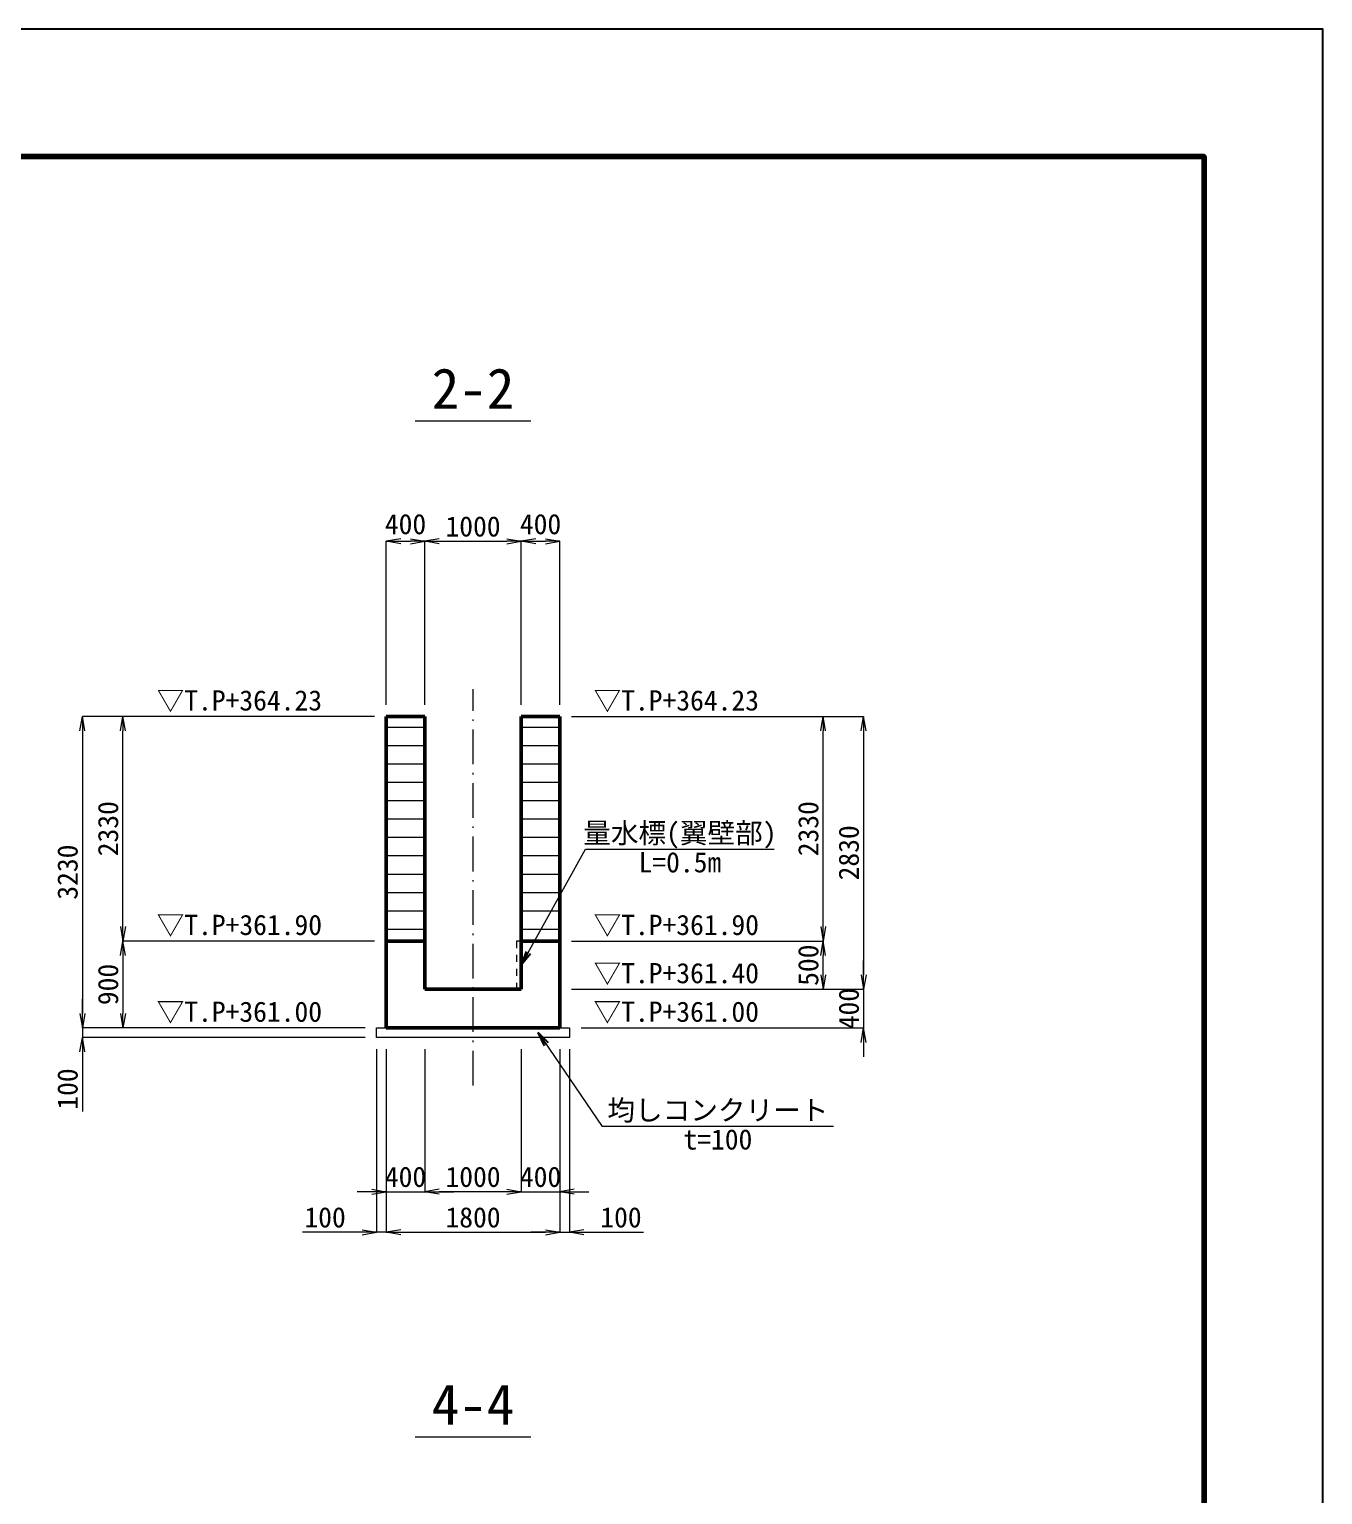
# Model space of a CAD drawing. Header units: millimetres. Extents: x 156724 to 219930, y -17820 to 17820.
# Drawn here: x 206519 to 219930, y 2626 to 17820 of the extents above; entities that cross this region are included whole.
import ezdxf
from ezdxf.enums import TextEntityAlignment as Align

# ---------------------------------------------------------------- set-up
doc = ezdxf.new("R2010")
doc.units = ezdxf.units.MM
doc.header["$LTSCALE"] = 60
doc.header["$PDSIZE"] = 300
for name, pattern in [('SXF_一点短鎖線', [9.25, 6, -1.5, 0.25, -1.5]), ('SXF_跳び破線', [12, 6, -6]), ('一点短鎖線', [9.25, 6, -1.5, 0.25, -1.5])]:
    doc.linetypes.add(name, pattern=pattern)
doc.layers.get('Defpoints').update_dxf_attribs({"color": 151})
for name, color, linetype, lineweight in [('D-BMK', 2, 'SXF_一点短鎖線', 13), ('D-STR', 1, 'Continuous', 50), ('D-STR-DIM', 7, 'Continuous', 13), ('D-STR-HTXT', 7, 'Continuous', 13), ('D-STR-STR1', 2, 'Continuous', 13), ('D-STR-STR7', 3, 'Continuous', 13), ('D-STR-TXT', 7, 'Continuous', 13), ('D-TTL', 2, 'Continuous', 140), ('D-TTL-LINE', 7, 'Continuous', 13), ('D-TTL-TXT', 7, 'Continuous', 13)]:
    doc.layers.add(name, color=color, linetype=linetype, lineweight=lineweight)
doc.styles.add('MS ゴシック', font='MS Gothic.ttf')
doc.styles.add('ＭＳ ゴシック', font='MS Gothic.ttf')
doc.dimstyles.new('DIM-60', dxfattribs={"dimscale": 60, "dimtxt": 3.5, "dimasz": 2.5, "dimexe": 0, "dimexo": 2, "dimgap": 0.8, "dimtad": 1, "dimdec": 0, "dimzin": 0, "dimdsep": 46, "dimtxsty": 'MS ゴシック', "dimblk": 'OPEN', "dimcen": 0.1, "dimclrd": 256, "dimclre": 256, "dimclrt": 256, "dimaunit": 1, "dimadec": 4, "dimazin": 0, "dimtfac": 1, "dimtdec": 0, "dimtmove": 0, "dimatfit": 3, "dimldrblk": 'OPEN', "dimfxl": 1, "dimtolj": 1, "dimtzin": 0, "dimlwd": -1, "dimlwe": -1, "dimarcsym": 0})
doc.dimstyles.new('DIM-60-F', dxfattribs={"dimscale": 60, "dimtxt": 3.5, "dimasz": 2.5, "dimexe": 0, "dimexo": 2, "dimgap": 0.8, "dimtad": 1, "dimdec": 0, "dimzin": 0, "dimdsep": 46, "dimtxsty": 'MS ゴシック', "dimblk": 'OPEN', "dimcen": 0.1, "dimaunit": 1, "dimadec": 4, "dimazin": 0, "dimtfac": 1, "dimtdec": 0, "dimtmove": 2, "dimatfit": 3, "dimldrblk": 'OPEN', "dimfxl": 1, "dimtolj": 1, "dimtzin": 0, "dimlwd": -1, "dimlwe": -1, "dimarcsym": 2})

# ---------------------------------------------------------------- blocks, each defined once
blk = doc.blocks.new('_Open')
at = {"color": 0, "linetype": 'ByBlock', "lineweight": -2}
for p, q in [((-1, 0.17), (0, 0)), ((-1, -0.17), (0, 0)), ((0, 0), (-1, 0))]:
    blk.add_line(p, q, dxfattribs=at)
blk = doc.blocks.new('*D75')
at = {"layer": 'D-STR-DIM', "color": 0, "transparency": 16777216}
for p, q in [((210220, 10816), (210220, 12511)), ((210370, 12511), (210470, 12511)), ((210620, 10816), (210620, 12511))]:
    blk.add_line(p, q, dxfattribs=at)
at = {"layer": 'Defpoints', "color": 0, "transparency": 16777216}
for p in [(210620, 12511), (210220, 10696), (210620, 10696)]:
    blk.add_point(p, dxfattribs=at)
at = {"layer": 'D-STR-DIM', "color": 0, "transparency": 16777216, "xscale": 150, "yscale": 150, "zscale": 150, "rotation": 180}
blk.add_blockref('_Open', (210220, 12511), dxfattribs=at)
at = {"layer": 'D-STR-DIM', "color": 0, "transparency": 16777216, "xscale": 150, "yscale": 150, "zscale": 150}
blk.add_blockref('_Open', (210620, 12511), dxfattribs=at)
at = {"layer": 'D-STR-DIM', "color": 0, "transparency": 16777216, "insert": (210420, 12688), "char_height": 210, "attachment_point": 5, "style": 'MS ゴシック'}
blk.add_mtext('\\A1;400', dxfattribs=at)
blk = doc.blocks.new('*D76')
at = {"layer": 'D-STR-DIM', "color": 0, "transparency": 16777216}
for p, q in [((210620, 10816), (210620, 12511)), ((210770, 12511), (211470, 12511)), ((211620, 10816), (211620, 12511))]:
    blk.add_line(p, q, dxfattribs=at)
at = {"layer": 'Defpoints', "color": 0, "transparency": 16777216}
for p in [(211620, 12511), (210620, 10696), (211620, 10696)]:
    blk.add_point(p, dxfattribs=at)
at = {"layer": 'D-STR-DIM', "color": 0, "transparency": 16777216, "xscale": 150, "yscale": 150, "zscale": 150, "rotation": 180}
blk.add_blockref('_Open', (210620, 12511), dxfattribs=at)
at = {"layer": 'D-STR-DIM', "color": 0, "transparency": 16777216, "xscale": 150, "yscale": 150, "zscale": 150}
blk.add_blockref('_Open', (211620, 12511), dxfattribs=at)
at = {"layer": 'D-STR-DIM', "color": 0, "transparency": 16777216, "insert": (211120, 12664), "char_height": 210, "attachment_point": 5, "style": 'MS ゴシック'}
blk.add_mtext('\\A1;1000', dxfattribs=at)
blk = doc.blocks.new('*D77')
at = {"layer": 'D-STR-DIM', "color": 0, "transparency": 16777216}
for p, q in [((211620, 10816), (211620, 12511)), ((211770, 12511), (211870, 12511)), ((212020, 10816), (212020, 12511))]:
    blk.add_line(p, q, dxfattribs=at)
at = {"layer": 'Defpoints', "color": 0, "transparency": 16777216}
for p in [(212020, 12511), (211620, 10696), (212020, 10696)]:
    blk.add_point(p, dxfattribs=at)
at = {"layer": 'D-STR-DIM', "color": 0, "transparency": 16777216, "xscale": 150, "yscale": 150, "zscale": 150, "rotation": 180}
blk.add_blockref('_Open', (211620, 12511), dxfattribs=at)
at = {"layer": 'D-STR-DIM', "color": 0, "transparency": 16777216, "xscale": 150, "yscale": 150, "zscale": 150}
blk.add_blockref('_Open', (212020, 12511), dxfattribs=at)
at = {"layer": 'D-STR-DIM', "color": 0, "transparency": 16777216, "insert": (211820, 12688), "char_height": 210, "attachment_point": 5, "style": 'MS ゴシック'}
blk.add_mtext('\\A1;400', dxfattribs=at)
blk = doc.blocks.new('*D78')
at = {"layer": 'D-STR-DIM', "color": 0, "transparency": 16777216}
for p, q in [((210220, 7246), (210220, 5347)), ((212020, 7246), (212020, 5347)), ((210370, 5347), (211870, 5347))]:
    blk.add_line(p, q, dxfattribs=at)
at = {"layer": 'Defpoints', "color": 0, "transparency": 16777216}
for p in [(210220, 7366), (212020, 7366), (212020, 5347)]:
    blk.add_point(p, dxfattribs=at)
at = {"layer": 'D-STR-DIM', "color": 0, "transparency": 16777216, "xscale": 150, "yscale": 150, "zscale": 150, "rotation": 180}
blk.add_blockref('_Open', (210220, 5347), dxfattribs=at)
at = {"layer": 'D-STR-DIM', "color": 0, "transparency": 16777216, "xscale": 150, "yscale": 150, "zscale": 150}
blk.add_blockref('_Open', (212020, 5347), dxfattribs=at)
at = {"layer": 'D-STR-DIM', "color": 0, "transparency": 16777216, "insert": (211120, 5500), "char_height": 210, "attachment_point": 5, "style": 'MS ゴシック'}
blk.add_mtext('\\A1;1800', dxfattribs=at)
blk = doc.blocks.new('*D79')
at = {"layer": 'D-STR-DIM', "transparency": 16777216}
for p, q in [((212020, 7246), (212020, 5347)), ((212120, 7246), (212120, 5347)), ((211870, 5347), (211720, 5347)), ((212020, 5347), (212120, 5347)), ((212270, 5347), (212888, 5347))]:
    blk.add_line(p, q, dxfattribs=at)
at = {"layer": 'Defpoints', "color": 0, "transparency": 16777216}
for p in [(212020, 7366), (212120, 7366), (212120, 5347)]:
    blk.add_point(p, dxfattribs=at)
at = {"layer": 'D-STR-DIM', "transparency": 16777216, "xscale": 150, "yscale": 150, "zscale": 150}
blk.add_blockref('_Open', (212020, 5347), dxfattribs=at)
at = {"layer": 'D-STR-DIM', "transparency": 16777216, "xscale": 150, "yscale": 150, "zscale": 150, "rotation": 180}
blk.add_blockref('_Open', (212120, 5347), dxfattribs=at)
at = {"layer": 'D-STR-DIM', "transparency": 16777216, "insert": (212654, 5500), "char_height": 210, "attachment_point": 5, "style": 'MS ゴシック'}
blk.add_mtext('\\A1;100', dxfattribs=at)
blk = doc.blocks.new('*D80')
at = {"layer": 'D-STR-DIM', "transparency": 16777216}
for p, q in [((210120, 7246), (210120, 5347)), ((210220, 7246), (210220, 5347)), ((209970, 5347), (209352, 5347)), ((210220, 5347), (210120, 5347)), ((210370, 5347), (210520, 5347))]:
    blk.add_line(p, q, dxfattribs=at)
at = {"layer": 'Defpoints', "color": 0, "transparency": 16777216}
for p in [(210120, 7366), (210220, 7366), (210120, 5347)]:
    blk.add_point(p, dxfattribs=at)
at = {"layer": 'D-STR-DIM', "transparency": 16777216, "xscale": 150, "yscale": 150, "zscale": 150}
blk.add_blockref('_Open', (210120, 5347), dxfattribs=at)
at = {"layer": 'D-STR-DIM', "transparency": 16777216, "xscale": 150, "yscale": 150, "zscale": 150, "rotation": 180}
blk.add_blockref('_Open', (210220, 5347), dxfattribs=at)
at = {"layer": 'D-STR-DIM', "transparency": 16777216, "insert": (209586, 5500), "char_height": 210, "attachment_point": 5, "style": 'MS ゴシック'}
blk.add_mtext('\\A1;100', dxfattribs=at)
blk = doc.blocks.new('*D81')
at = {"layer": 'D-STR-DIM', "color": 0, "transparency": 16777216}
for p, q in [((210220, 7246), (210220, 5767)), ((210620, 7246), (210620, 5767)), ((210070, 5767), (209920, 5767)), ((210220, 5767), (210620, 5767)), ((210770, 5767), (210920, 5767))]:
    blk.add_line(p, q, dxfattribs=at)
at = {"layer": 'Defpoints', "color": 0, "transparency": 16777216}
for p in [(210220, 7366), (210620, 7366), (210620, 5767)]:
    blk.add_point(p, dxfattribs=at)
at = {"layer": 'D-STR-DIM', "color": 0, "transparency": 16777216, "xscale": 150, "yscale": 150, "zscale": 150}
blk.add_blockref('_Open', (210220, 5767), dxfattribs=at)
at = {"layer": 'D-STR-DIM', "color": 0, "transparency": 16777216, "xscale": 150, "yscale": 150, "zscale": 150, "rotation": 180}
blk.add_blockref('_Open', (210620, 5767), dxfattribs=at)
at = {"layer": 'D-STR-DIM', "color": 0, "transparency": 16777216, "insert": (210420, 5920), "char_height": 210, "attachment_point": 5, "style": 'MS ゴシック'}
blk.add_mtext('\\A1;400', dxfattribs=at)
blk = doc.blocks.new('*D82')
at = {"layer": 'D-STR-DIM', "color": 0, "transparency": 16777216}
for p, q in [((211620, 7246), (211620, 5767)), ((212020, 7246), (212020, 5767)), ((211470, 5767), (211320, 5767)), ((211620, 5767), (212020, 5767)), ((212170, 5767), (212320, 5767))]:
    blk.add_line(p, q, dxfattribs=at)
at = {"layer": 'Defpoints', "color": 0, "transparency": 16777216}
for p in [(211620, 7366), (212020, 7366), (212020, 5767)]:
    blk.add_point(p, dxfattribs=at)
at = {"layer": 'D-STR-DIM', "color": 0, "transparency": 16777216, "xscale": 150, "yscale": 150, "zscale": 150}
blk.add_blockref('_Open', (211620, 5767), dxfattribs=at)
at = {"layer": 'D-STR-DIM', "color": 0, "transparency": 16777216, "xscale": 150, "yscale": 150, "zscale": 150, "rotation": 180}
blk.add_blockref('_Open', (212020, 5767), dxfattribs=at)
at = {"layer": 'D-STR-DIM', "color": 0, "transparency": 16777216, "insert": (211820, 5920), "char_height": 210, "attachment_point": 5, "style": 'MS ゴシック'}
blk.add_mtext('\\A1;400', dxfattribs=at)
blk = doc.blocks.new('*D83')
at = {"layer": 'D-STR-DIM', "color": 0, "transparency": 16777216}
for p, q in [((210620, 7246), (210620, 5767)), ((211620, 7246), (211620, 5767)), ((211470, 5767), (210770, 5767))]:
    blk.add_line(p, q, dxfattribs=at)
at = {"layer": 'Defpoints', "color": 0, "transparency": 16777216}
for p in [(210620, 7366), (211620, 7366), (210620, 5767)]:
    blk.add_point(p, dxfattribs=at)
at = {"layer": 'D-STR-DIM', "color": 0, "transparency": 16777216, "xscale": 150, "yscale": 150, "zscale": 150, "rotation": 180}
blk.add_blockref('_Open', (210620, 5767), dxfattribs=at)
at = {"layer": 'D-STR-DIM', "color": 0, "transparency": 16777216, "xscale": 150, "yscale": 150, "zscale": 150}
blk.add_blockref('_Open', (211620, 5767), dxfattribs=at)
at = {"layer": 'D-STR-DIM', "color": 0, "transparency": 16777216, "insert": (211120, 5920), "char_height": 210, "attachment_point": 5, "style": 'MS ゴシック'}
blk.add_mtext('\\A1;1000', dxfattribs=at)
blk = doc.blocks.new('*D84')
at = {"layer": 'D-STR-DIM', "color": 0, "transparency": 16777216}
for p, q in [((212140, 10696), (215170, 10696)), ((215170, 10546), (215170, 8016)), ((212140, 7866), (215170, 7866))]:
    blk.add_line(p, q, dxfattribs=at)
at = {"layer": 'Defpoints', "color": 0, "transparency": 16777216}
for p in [(212020, 10696), (212020, 7866), (215170, 7866)]:
    blk.add_point(p, dxfattribs=at)
at = {"layer": 'D-STR-DIM', "color": 0, "transparency": 16777216, "xscale": 150, "yscale": 150, "zscale": 150}
for p, rotation in [((215170, 10696), 90), ((215170, 7866), 270)]:
    blk.add_blockref('_Open', p, dxfattribs=dict(at, rotation=rotation))
at = {"layer": 'D-STR-DIM', "color": 0, "transparency": 16777216, "insert": (215017, 9281), "char_height": 210, "attachment_point": 5, "rotation": 90, "style": 'MS ゴシック'}
blk.add_mtext('\\A1;2830', dxfattribs=at)
blk = doc.blocks.new('*D85')
at = {"layer": 'D-STR-DIM', "color": 0, "transparency": 16777216}
for p, q in [((215170, 8016), (215170, 8166)), ((212140, 7866), (215170, 7866)), ((215170, 7866), (215170, 7466)), ((212240, 7466), (215170, 7466)), ((215170, 7316), (215170, 7166))]:
    blk.add_line(p, q, dxfattribs=at)
at = {"layer": 'Defpoints', "color": 0, "transparency": 16777216}
for p in [(212020, 7866), (212120, 7466), (215170, 7466)]:
    blk.add_point(p, dxfattribs=at)
at = {"layer": 'D-STR-DIM', "color": 0, "transparency": 16777216, "xscale": 150, "yscale": 150, "zscale": 150}
for p, rotation in [((215170, 7866), 270), ((215170, 7466), 90)]:
    blk.add_blockref('_Open', p, dxfattribs=dict(at, rotation=rotation))
at = {"layer": 'D-STR-DIM', "color": 0, "transparency": 16777216, "insert": (215017, 7666), "char_height": 210, "attachment_point": 5, "rotation": 90, "style": 'MS ゴシック'}
blk.add_mtext('\\A1;400', dxfattribs=at)
blk = doc.blocks.new('*D86')
at = {"layer": 'D-STR-DIM', "color": 0, "transparency": 16777216}
for p, q in [((212140, 8366), (214750, 8366)), ((214750, 8016), (214750, 8216)), ((212140, 7866), (214750, 7866))]:
    blk.add_line(p, q, dxfattribs=at)
at = {"layer": 'Defpoints', "color": 0, "transparency": 16777216}
for p in [(212020, 8366), (214750, 8366), (212020, 7866)]:
    blk.add_point(p, dxfattribs=at)
at = {"layer": 'D-STR-DIM', "color": 0, "transparency": 16777216, "xscale": 150, "yscale": 150, "zscale": 150}
for p, rotation in [((214750, 8366), 90), ((214750, 7866), 270)]:
    blk.add_blockref('_Open', p, dxfattribs=dict(at, rotation=rotation))
at = {"layer": 'D-STR-DIM', "color": 0, "transparency": 16777216, "insert": (214597, 8116), "char_height": 210, "attachment_point": 5, "rotation": 90, "style": 'MS ゴシック'}
blk.add_mtext('\\A1;500', dxfattribs=at)
blk = doc.blocks.new('*D87')
at = {"layer": 'D-STR-DIM', "color": 0, "transparency": 16777216}
for p, q in [((212140, 10696), (214750, 10696)), ((214750, 8516), (214750, 10546)), ((212140, 8366), (214750, 8366))]:
    blk.add_line(p, q, dxfattribs=at)
at = {"layer": 'Defpoints', "color": 0, "transparency": 16777216}
for p in [(212020, 10696), (214750, 10696), (212020, 8366)]:
    blk.add_point(p, dxfattribs=at)
at = {"layer": 'D-STR-DIM', "color": 0, "transparency": 16777216, "xscale": 150, "yscale": 150, "zscale": 150}
for p, rotation in [((214750, 10696), 90), ((214750, 8366), 270)]:
    blk.add_blockref('_Open', p, dxfattribs=dict(at, rotation=rotation))
at = {"layer": 'D-STR-DIM', "color": 0, "transparency": 16777216, "insert": (214597, 9531), "char_height": 210, "attachment_point": 5, "rotation": 90, "style": 'MS ゴシック'}
blk.add_mtext('\\A1;2330', dxfattribs=at)
blk = doc.blocks.new('*D88')
at = {"layer": 'D-STR-DIM', "color": 0, "transparency": 16777216}
for p, q in [((210100, 10696), (207070, 10696)), ((207070, 10546), (207070, 7616)), ((210000, 7466), (207070, 7466))]:
    blk.add_line(p, q, dxfattribs=at)
at = {"layer": 'Defpoints', "color": 0, "transparency": 16777216}
for p in [(210220, 10696), (207070, 7466), (210120, 7466)]:
    blk.add_point(p, dxfattribs=at)
at = {"layer": 'D-STR-DIM', "color": 0, "transparency": 16777216, "xscale": 150, "yscale": 150, "zscale": 150}
for p, rotation in [((207070, 10696), 90), ((207070, 7466), 270)]:
    blk.add_blockref('_Open', p, dxfattribs=dict(at, rotation=rotation))
at = {"layer": 'D-STR-DIM', "color": 0, "transparency": 16777216, "insert": (206917, 9081), "char_height": 210, "attachment_point": 5, "rotation": 90, "style": 'MS ゴシック'}
blk.add_mtext('\\A1;3230', dxfattribs=at)
blk = doc.blocks.new('*D89')
at = {"layer": 'D-STR-DIM', "transparency": 16777216}
for p, q in [((207070, 7616), (207070, 7766)), ((210000, 7466), (207070, 7466)), ((207070, 7466), (207070, 7366)), ((210000, 7366), (207070, 7366)), ((207070, 7216), (207070, 6598))]:
    blk.add_line(p, q, dxfattribs=at)
at = {"layer": 'Defpoints', "color": 0, "transparency": 16777216}
for p in [(210120, 7466), (207070, 7366), (210120, 7366)]:
    blk.add_point(p, dxfattribs=at)
at = {"layer": 'D-STR-DIM', "transparency": 16777216, "xscale": 150, "yscale": 150, "zscale": 150}
for p, rotation in [((207070, 7466), 270), ((207070, 7366), 90)]:
    blk.add_blockref('_Open', p, dxfattribs=dict(at, rotation=rotation))
at = {"layer": 'D-STR-DIM', "transparency": 16777216, "insert": (206917, 6832), "char_height": 210, "attachment_point": 5, "rotation": 90, "style": 'MS ゴシック'}
blk.add_mtext('\\A1;100', dxfattribs=at)
blk = doc.blocks.new('*D90')
at = {"layer": 'D-STR-DIM', "color": 0, "transparency": 16777216}
for p, q in [((210100, 8366), (207490, 8366)), ((207490, 8216), (207490, 7616)), ((210000, 7466), (207490, 7466))]:
    blk.add_line(p, q, dxfattribs=at)
at = {"layer": 'Defpoints', "color": 0, "transparency": 16777216}
for p in [(210220, 8366), (207490, 7466), (210120, 7466)]:
    blk.add_point(p, dxfattribs=at)
at = {"layer": 'D-STR-DIM', "color": 0, "transparency": 16777216, "xscale": 150, "yscale": 150, "zscale": 150}
for p, rotation in [((207490, 8366), 90), ((207490, 7466), 270)]:
    blk.add_blockref('_Open', p, dxfattribs=dict(at, rotation=rotation))
at = {"layer": 'D-STR-DIM', "color": 0, "transparency": 16777216, "insert": (207337, 7916), "char_height": 210, "attachment_point": 5, "rotation": 90, "style": 'MS ゴシック'}
blk.add_mtext('\\A1;900', dxfattribs=at)
blk = doc.blocks.new('*D91')
at = {"layer": 'D-STR-DIM', "color": 0, "transparency": 16777216}
for p, q in [((210100, 10696), (207490, 10696)), ((207490, 8516), (207490, 10546)), ((210100, 8366), (207490, 8366))]:
    blk.add_line(p, q, dxfattribs=at)
at = {"layer": 'Defpoints', "color": 0, "transparency": 16777216}
for p in [(207490, 10696), (210220, 10696), (210220, 8366)]:
    blk.add_point(p, dxfattribs=at)
at = {"layer": 'D-STR-DIM', "color": 0, "transparency": 16777216, "xscale": 150, "yscale": 150, "zscale": 150}
for p, rotation in [((207490, 10696), 90), ((207490, 8366), 270)]:
    blk.add_blockref('_Open', p, dxfattribs=dict(at, rotation=rotation))
at = {"layer": 'D-STR-DIM', "color": 0, "transparency": 16777216, "insert": (207337, 9531), "char_height": 210, "attachment_point": 5, "rotation": 90, "style": 'MS ゴシック'}
blk.add_mtext('\\A1;2330', dxfattribs=at)

msp = doc.modelspace()

# ---------------------------------------------------------------- hatches: boundary and pattern name
at = {"layer": 'D-STR-STR1'}
h = msp.add_hatch(dxfattribs=at)
h.set_pattern_fill('LINE', color=256, scale=60)
h.set_pattern_definition([(0, (-109018.81, 52304.45), (0, 190.5), [])])
h.paths.add_polyline_path([(210219.8, 8365.8), (210219.8, 10695.6), (210619.8, 10695.6), (210619.8, 8365.8)])
h.paths.add_polyline_path([(211619.8, 8365.8), (211619.8, 10695.6), (212019.8, 10695.6), (212019.8, 8365.8)])

# ---------------------------------------------------------------- linework, layer by layer
at = {"layer": 'D-BMK', "linetype": '一点短鎖線'}
msp.add_line((211119.8, 6868.9), (211119.8, 10976.9), dxfattribs=at)
at = {"layer": 'D-STR'}
for p, q in [((210619.8, 10695.6), (210219.8, 10695.6)), ((210219.8, 10695.6), (210219.8, 7465.8)), ((210619.8, 10695.6), (210619.8, 7865.8)), ((211619.8, 10695.6), (212019.8, 10695.6)), ((211619.8, 10695.6), (211619.8, 7865.8)), ((212019.8, 10695.6), (212019.8, 7465.8)), ((210619.8, 8365.8), (210219.8, 8365.8)), ((211619.8, 8365.8), (212019.8, 8365.8)), ((211619.8, 7865.8), (210619.8, 7865.8)), ((210219.8, 7465.8), (212019.8, 7465.8))]:
    msp.add_line(p, q, dxfattribs=at)
at = {"layer": 'D-STR-HTXT'}
for p, q in [((212286.8, 9318.3), (214242.8, 9318.3)), ((214858.8, 6444.4), (212458.8, 6444.4))]:
    msp.add_line(p, q, dxfattribs=at)
at = {"layer": 'D-STR-STR1', "linetype": 'SXF_跳び破線', "ltscale": 0.2}
msp.add_lwpolyline([(211569.8, 7865.8), (211619.8, 7865.8), (211619.8, 8365.8), (211569.8, 8365.8)], close=True, dxfattribs=at)
at = {"layer": 'D-STR-STR7'}
msp.add_lwpolyline([(212019.8, 7465.8), (212119.8, 7465.8), (212119.8, 7365.8), (210119.8, 7365.8), (210119.8, 7465.8), (210219.8, 7465.8)], dxfattribs=at)
at = {"layer": 'D-TTL'}
msp.add_lwpolyline([(170699.5, 16500), (170699.5, -16500), (218699.5, -16500), (218699.5, 16500)], close=True, dxfattribs=at)
at = {"layer": 'D-TTL-LINE'}
for p, q in [((210519.8, 13759.1), (211719.8, 13759.1)), ((210519.8, 3226.2), (211719.8, 3226.2))]:
    msp.add_line(p, q, dxfattribs=at)
at = {"layer": 'Defpoints', "color": 1}
msp.add_lwpolyline([(169469.5, 17820), (169469.5, -17820), (219929.5, -17820), (219929.5, 17820)], close=True, dxfattribs=at)

# ---------------------------------------------------------------- texts
at = {"layer": 'D-STR-TXT', "style": 'MS ゴシック'}
for s, p in [('▽T.P+364.23', (207839.6, 10693.6)), ('▽T.P+364.23', (212369.8, 10693.6)), ('▽T.P+361.90', (207839.6, 8365.8)), ('▽T.P+361.90', (212369.8, 8365.8)), ('▽T.P+361.40', (212369.8, 7865.8)), ('▽T.P+361.00', (207839.6, 7465.8)), ('▽T.P+361.00', (212369.8, 7465.8))]:
    msp.add_text(s, height=210, dxfattribs=at).set_placement(p, align=Align.BOTTOM_LEFT)
at = {"layer": 'D-STR-TXT'}
for s, style, p in [('量水標(翼壁部)', 'ＭＳ ゴシック', (213264.8, 9318.3)), ('均しコンクリート', 'MS ゴシック', (213658.8, 6444.4))]:
    msp.add_text(s, height=210, dxfattribs=dict(at, style=style)).set_placement(p, align=Align.BOTTOM_CENTER)
for s, style, p in [('L=0.5m', 'ＭＳ ゴシック', (213264.8, 9288.3)), ('t=100', 'MS ゴシック', (213658.8, 6414.4))]:
    msp.add_text(s, height=210, dxfattribs=dict(at, style=style)).set_placement(p, align=Align.TOP_CENTER)
at = {"layer": 'D-TTL-TXT', "style": 'MS ゴシック'}
for s, p in [('2-2', (211119.8, 13759.1)), ('4-4', (211119.8, 3226.2))]:
    msp.add_text(s, height=420, dxfattribs=at).set_placement(p, align=Align.BOTTOM_CENTER)

# ---------------------------------------------------------------- dimensions: what is measured, and where the dimension line sits
at = {"layer": 'D-STR-DIM'}
for base, p1, p2, picture, middle in [((210619.8, 12510.9), (210219.8, 10695.6), (210619.8, 10695.6), '*D75', (210419.8, 12687.9)), ((211619.8, 12510.9), (210619.8, 10695.6), (211619.8, 10695.6), '*D76', (211119.8, 12663.9)), ((212019.8, 12510.9), (211619.8, 10695.6), (212019.8, 10695.6), '*D77', (211819.8, 12687.9)), ((212019.8, 5346.8), (210219.8, 7365.8), (212019.8, 7365.8), '*D78', (211119.8, 5499.8)), ((210619.8, 5766.8), (211619.8, 7365.8), (210619.8, 7365.8), '*D83', (211119.8, 5919.8))]:
    dim = msp.add_linear_dim(base=base, p1=p1, p2=p2, dimstyle='DIM-60-F', dxfattribs=at)
    dim.commit()
    dim.dimension.update_dxf_attribs({"geometry": picture, "text_midpoint": middle})
for base, p1, p2, picture, middle in [((207069.6, 7465.8), (210219.8, 10695.6), (210119.8, 7465.8), '*D88', (206916.6, 9080.7)), ((207489.6, 10695.6), (210219.8, 8365.8), (210219.8, 10695.6), '*D91', (207336.6, 9530.7)), ((215170, 7865.8), (212019.8, 10695.6), (212019.8, 7865.8), '*D84', (215017, 9280.7)), ((214750, 10695.6), (212019.8, 8365.8), (212019.8, 10695.6), '*D87', (214597, 9530.7)), ((207489.6, 7465.8), (210219.8, 8365.8), (210119.8, 7465.8), '*D90', (207336.6, 7915.8)), ((214750, 8365.8), (212019.8, 7865.8), (212019.8, 8365.8), '*D86', (214597, 8115.8))]:
    dim = msp.add_linear_dim(base=base, p1=p1, p2=p2, angle=90, dimstyle='DIM-60-F', dxfattribs=at)
    dim.commit()
    dim.dimension.update_dxf_attribs({"geometry": picture, "text_midpoint": middle})
dim = msp.add_linear_dim(base=(215170, 7465.8), p1=(212019.8, 7865.8), p2=(212119.8, 7465.8), angle=90, dimstyle='DIM-60-F', override={"dimtix": 1}, dxfattribs=at)
dim.commit()
dim.dimension.update_dxf_attribs({"geometry": '*D85', "text_midpoint": (215017, 7665.8)})
dim = msp.add_linear_dim(base=(207069.6, 7365.8), p1=(210119.8, 7465.8), p2=(210119.8, 7365.8), angle=90, dimstyle='DIM-60', dxfattribs=at)
dim.commit()
dim.dimension.update_dxf_attribs({"geometry": '*D89', "text_midpoint": (207069.6, 6831.8), "dimtype": 160})
for base, p1, p2, picture, middle in [((210119.8, 5346.8), (210219.8, 7365.8), (210119.8, 7365.8), '*D80', (209585.8, 5346.8)), ((212119.8, 5346.8), (212019.8, 7365.8), (212119.8, 7365.8), '*D79', (212653.8, 5346.8))]:
    dim = msp.add_linear_dim(base=base, p1=p1, p2=p2, dimstyle='DIM-60', dxfattribs=at)
    dim.commit()
    dim.dimension.update_dxf_attribs({"geometry": picture, "text_midpoint": middle, "dimtype": 160})
for base, p1, p2, picture, middle in [((210619.8, 5766.8), (210219.8, 7365.8), (210619.8, 7365.8), '*D81', (210419.8, 5919.8)), ((212019.8, 5766.8), (211619.8, 7365.8), (212019.8, 7365.8), '*D82', (211819.8, 5919.8))]:
    dim = msp.add_linear_dim(base=base, p1=p1, p2=p2, dimstyle='DIM-60-F', override={"dimtix": 1}, dxfattribs=at)
    dim.commit()
    dim.dimension.update_dxf_attribs({"geometry": picture, "text_midpoint": middle})

# ---------------------------------------------------------------- leaders
at = {"layer": 'D-STR-HTXT'}
for points in [[(211619.8, 8115.8), (212286.8, 9318.3)], [(211796.1, 7419.1), (212458.8, 6444.4)]]:
    msp.add_leader(points, dimstyle='DIM-60-F', override={"dimtad": 0}, dxfattribs=at)

doc.saveas('drawing.dxf')
